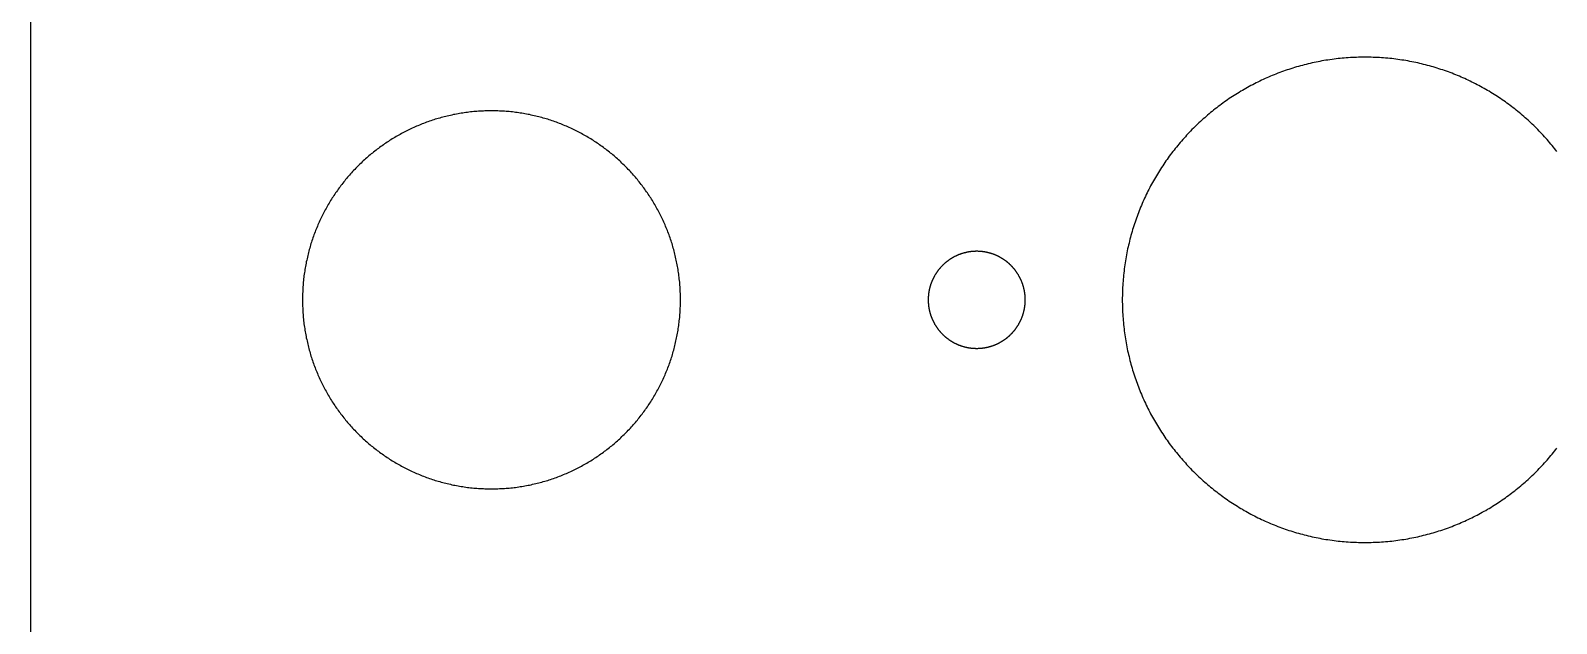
# Model space of a CAD drawing. Extents: x -13 to 43.9, y 40.3 to 95.3.
# Drawn here: x -13 to 18.45, y 61.08 to 73.3 of the extents above; entities that cross this region are included whole.
import ezdxf

# ---------------------------------------------------------------- set-up
doc = ezdxf.new("R2010")
doc.units = 0
doc.layers.get('0').update_dxf_attribs({"linetype": 'CONTINUOUS'})

msp = doc.modelspace()

# ---------------------------------------------------------------- linework, layer by layer
at = {"color": 7}
for points in [[(-13, 92.25), (-13, 47.25), (5.328, 47.25), (5.328, 46.75)], [(13.492, 72.648), (13.452, 72.64), (13.411, 72.631), (13.371, 72.622), (13.331, 72.612), (13.29, 72.603), (13.25, 72.593), (13.211, 72.582), (13.171, 72.571), (13.131, 72.56), (13.092, 72.549), (13.052, 72.537), (13.013, 72.525), (12.974, 72.513), (12.935, 72.5), (12.896, 72.487), (12.858, 72.474), (12.819, 72.46), (12.781, 72.447), (12.743, 72.432), (12.705, 72.418), (12.667, 72.403), (12.629, 72.388), (12.591, 72.373), (12.554, 72.357)], [(14.5, 72.75), (14.457, 72.75), (14.414, 72.749), (14.371, 72.748), (14.328, 72.747), (14.285, 72.745), (14.243, 72.743), (14.2, 72.741), (14.158, 72.738), (14.115, 72.735), (14.073, 72.732), (14.031, 72.728), (13.989, 72.724), (13.947, 72.72), (13.905, 72.715), (13.863, 72.71), (13.822, 72.704), (13.78, 72.699), (13.739, 72.692), (13.697, 72.686), (13.656, 72.679), (13.615, 72.672), (13.574, 72.664), (13.533, 72.657), (13.492, 72.648)], [(15.508, 72.648), (15.467, 72.657), (15.426, 72.664), (15.385, 72.672), (15.344, 72.679), (15.303, 72.686), (15.261, 72.692), (15.22, 72.699), (15.178, 72.704), (15.137, 72.71), (15.095, 72.715), (15.053, 72.72), (15.011, 72.724), (14.969, 72.728), (14.927, 72.732), (14.885, 72.735), (14.842, 72.738), (14.8, 72.741), (14.757, 72.743), (14.715, 72.745), (14.672, 72.747), (14.629, 72.748), (14.586, 72.749), (14.543, 72.75), (14.5, 72.75)], [(16.446, 72.357), (16.409, 72.373), (16.371, 72.388), (16.333, 72.403), (16.295, 72.418), (16.257, 72.432), (16.219, 72.447), (16.181, 72.46), (16.142, 72.474), (16.104, 72.487), (16.065, 72.5), (16.026, 72.513), (15.987, 72.525), (15.948, 72.537), (15.908, 72.549), (15.869, 72.56), (15.829, 72.571), (15.789, 72.582), (15.75, 72.593), (15.71, 72.603), (15.669, 72.612), (15.629, 72.622), (15.589, 72.631), (15.548, 72.64), (15.508, 72.648)], [(12.554, 72.357), (12.516, 72.341), (12.479, 72.325), (12.442, 72.308), (12.405, 72.291), (12.369, 72.274), (12.332, 72.257), (12.296, 72.239), (12.26, 72.221), (12.224, 72.203), (12.188, 72.184), (12.152, 72.166), (12.117, 72.147), (12.081, 72.127), (12.046, 72.107), (12.011, 72.088), (11.976, 72.067), (11.942, 72.047), (11.907, 72.026), (11.873, 72.005), (11.839, 71.984), (11.805, 71.962), (11.771, 71.94), (11.738, 71.918), (11.704, 71.896)], [(17.296, 71.896), (17.262, 71.918), (17.229, 71.94), (17.195, 71.962), (17.161, 71.984), (17.127, 72.005), (17.093, 72.026), (17.058, 72.047), (17.024, 72.067), (16.989, 72.088), (16.954, 72.107), (16.919, 72.127), (16.883, 72.147), (16.848, 72.166), (16.812, 72.184), (16.776, 72.203), (16.74, 72.221), (16.704, 72.239), (16.668, 72.257), (16.631, 72.274), (16.595, 72.291), (16.558, 72.308), (16.521, 72.325), (16.484, 72.341), (16.446, 72.357)], [(11.704, 71.896), (11.671, 71.873), (11.638, 71.851), (11.606, 71.828), (11.573, 71.804), (11.541, 71.781), (11.508, 71.757), (11.476, 71.733), (11.445, 71.708), (11.413, 71.684), (11.382, 71.659), (11.351, 71.634), (11.32, 71.608), (11.289, 71.583), (11.258, 71.557), (11.228, 71.531), (11.198, 71.504), (11.168, 71.478), (11.138, 71.451), (11.109, 71.424), (11.079, 71.397), (11.05, 71.369), (11.021, 71.342), (10.993, 71.314), (10.964, 71.286)], [(18.036, 71.286), (18.007, 71.314), (17.979, 71.342), (17.95, 71.369), (17.921, 71.397), (17.891, 71.424), (17.862, 71.451), (17.832, 71.478), (17.802, 71.504), (17.772, 71.531), (17.742, 71.557), (17.711, 71.583), (17.68, 71.608), (17.649, 71.634), (17.618, 71.659), (17.587, 71.684), (17.555, 71.708), (17.524, 71.733), (17.492, 71.757), (17.459, 71.781), (17.427, 71.804), (17.394, 71.828), (17.362, 71.851), (17.329, 71.873), (17.296, 71.896)], [(-4.285, 71.566), (-4.317, 71.559), (-4.348, 71.552), (-4.38, 71.545), (-4.411, 71.538), (-4.442, 71.53), (-4.473, 71.522), (-4.504, 71.514), (-4.535, 71.506), (-4.566, 71.497), (-4.597, 71.488), (-4.628, 71.479), (-4.658, 71.47), (-4.689, 71.46), (-4.719, 71.45), (-4.749, 71.44), (-4.779, 71.43), (-4.809, 71.419), (-4.839, 71.409), (-4.869, 71.398), (-4.899, 71.386), (-4.928, 71.375), (-4.958, 71.363), (-4.987, 71.351), (-5.016, 71.339)], [(-3.5, 71.645), (-3.534, 71.645), (-3.567, 71.644), (-3.601, 71.644), (-3.634, 71.643), (-3.667, 71.641), (-3.7, 71.64), (-3.734, 71.638), (-3.767, 71.636), (-3.8, 71.634), (-3.833, 71.631), (-3.865, 71.628), (-3.898, 71.625), (-3.931, 71.621), (-3.964, 71.618), (-3.996, 71.614), (-4.029, 71.609), (-4.061, 71.605), (-4.093, 71.6), (-4.125, 71.595), (-4.157, 71.59), (-4.189, 71.584), (-4.221, 71.578), (-4.253, 71.572), (-4.285, 71.566)], [(-2.715, 71.566), (-2.747, 71.572), (-2.779, 71.578), (-2.811, 71.584), (-2.843, 71.59), (-2.875, 71.595), (-2.907, 71.6), (-2.939, 71.605), (-2.971, 71.609), (-3.004, 71.614), (-3.036, 71.618), (-3.069, 71.621), (-3.102, 71.625), (-3.135, 71.628), (-3.167, 71.631), (-3.2, 71.634), (-3.233, 71.636), (-3.266, 71.638), (-3.3, 71.64), (-3.333, 71.641), (-3.366, 71.643), (-3.399, 71.644), (-3.433, 71.644), (-3.466, 71.645), (-3.5, 71.645)], [(-1.984, 71.339), (-2.013, 71.351), (-2.042, 71.363), (-2.072, 71.375), (-2.101, 71.386), (-2.131, 71.398), (-2.161, 71.409), (-2.191, 71.419), (-2.221, 71.43), (-2.251, 71.44), (-2.281, 71.45), (-2.311, 71.46), (-2.342, 71.47), (-2.372, 71.479), (-2.403, 71.488), (-2.434, 71.497), (-2.465, 71.506), (-2.496, 71.514), (-2.527, 71.522), (-2.558, 71.53), (-2.589, 71.538), (-2.62, 71.545), (-2.652, 71.552), (-2.683, 71.559), (-2.715, 71.566)], [(-5.016, 71.339), (-5.045, 71.326), (-5.074, 71.314), (-5.103, 71.301), (-5.132, 71.288), (-5.16, 71.274), (-5.189, 71.261), (-5.217, 71.247), (-5.245, 71.233), (-5.273, 71.219), (-5.301, 71.204), (-5.329, 71.19), (-5.357, 71.175), (-5.384, 71.16), (-5.412, 71.144), (-5.439, 71.129), (-5.466, 71.113), (-5.493, 71.097), (-5.52, 71.081), (-5.546, 71.065), (-5.573, 71.048), (-5.599, 71.031), (-5.626, 71.014), (-5.652, 70.997), (-5.678, 70.98)], [(-1.322, 70.98), (-1.348, 70.997), (-1.374, 71.014), (-1.401, 71.031), (-1.427, 71.048), (-1.454, 71.065), (-1.48, 71.081), (-1.507, 71.097), (-1.534, 71.113), (-1.561, 71.129), (-1.588, 71.144), (-1.616, 71.16), (-1.643, 71.175), (-1.671, 71.19), (-1.699, 71.204), (-1.727, 71.219), (-1.755, 71.233), (-1.783, 71.247), (-1.811, 71.261), (-1.84, 71.274), (-1.868, 71.288), (-1.897, 71.301), (-1.926, 71.314), (-1.955, 71.326), (-1.984, 71.339)], [(10.964, 71.286), (10.936, 71.257), (10.908, 71.229), (10.881, 71.2), (10.853, 71.171), (10.826, 71.141), (10.799, 71.112), (10.772, 71.082), (10.746, 71.052), (10.719, 71.022), (10.693, 70.992), (10.667, 70.961), (10.642, 70.93), (10.616, 70.899), (10.591, 70.868), (10.566, 70.837), (10.542, 70.805), (10.517, 70.774), (10.493, 70.742), (10.469, 70.709), (10.446, 70.677), (10.422, 70.644), (10.399, 70.612), (10.377, 70.579), (10.354, 70.546)], [(18.458, 70.805), (18.434, 70.837), (18.409, 70.868), (18.384, 70.899), (18.358, 70.93), (18.333, 70.961), (18.307, 70.992), (18.281, 71.022), (18.254, 71.052), (18.228, 71.082), (18.201, 71.112), (18.174, 71.141), (18.147, 71.171), (18.119, 71.2), (18.092, 71.229), (18.064, 71.257), (18.036, 71.286)], [(-5.678, 70.98), (-5.704, 70.962), (-5.729, 70.944), (-5.755, 70.926), (-5.78, 70.908), (-5.805, 70.89), (-5.83, 70.871), (-5.855, 70.852), (-5.88, 70.833), (-5.905, 70.814), (-5.929, 70.795), (-5.953, 70.775), (-5.978, 70.756), (-6.002, 70.736), (-6.025, 70.716), (-6.049, 70.695), (-6.072, 70.675), (-6.096, 70.654), (-6.119, 70.633), (-6.142, 70.612), (-6.165, 70.591), (-6.187, 70.569), (-6.21, 70.548), (-6.232, 70.526), (-6.254, 70.504)], [(-0.746, 70.504), (-0.768, 70.526), (-0.79, 70.548), (-0.813, 70.569), (-0.835, 70.591), (-0.858, 70.612), (-0.881, 70.633), (-0.904, 70.654), (-0.928, 70.675), (-0.951, 70.695), (-0.975, 70.716), (-0.998, 70.736), (-1.022, 70.756), (-1.047, 70.775), (-1.071, 70.795), (-1.095, 70.814), (-1.12, 70.833), (-1.145, 70.852), (-1.17, 70.871), (-1.195, 70.89), (-1.22, 70.908), (-1.245, 70.926), (-1.271, 70.944), (-1.296, 70.962), (-1.322, 70.98)], [(-6.254, 70.504), (-6.276, 70.482), (-6.298, 70.46), (-6.319, 70.437), (-6.341, 70.415), (-6.362, 70.392), (-6.383, 70.369), (-6.404, 70.346), (-6.425, 70.322), (-6.445, 70.299), (-6.466, 70.275), (-6.486, 70.252), (-6.506, 70.228), (-6.525, 70.203), (-6.545, 70.179), (-6.564, 70.155), (-6.583, 70.13), (-6.602, 70.105), (-6.621, 70.08), (-6.64, 70.055), (-6.658, 70.03), (-6.676, 70.005), (-6.694, 69.979), (-6.712, 69.954), (-6.73, 69.928)], [(-0.27, 69.928), (-0.288, 69.954), (-0.306, 69.979), (-0.324, 70.005), (-0.342, 70.03), (-0.36, 70.055), (-0.379, 70.08), (-0.398, 70.105), (-0.417, 70.13), (-0.436, 70.155), (-0.455, 70.179), (-0.475, 70.203), (-0.494, 70.228), (-0.514, 70.252), (-0.534, 70.275), (-0.555, 70.299), (-0.575, 70.322), (-0.596, 70.346), (-0.617, 70.369), (-0.638, 70.392), (-0.659, 70.415), (-0.681, 70.437), (-0.702, 70.46), (-0.724, 70.482), (-0.746, 70.504)], [(10.354, 70.546), (10.332, 70.512), (10.31, 70.479), (10.288, 70.445), (10.266, 70.411), (10.245, 70.377), (10.224, 70.343), (10.203, 70.308), (10.183, 70.274), (10.162, 70.239), (10.143, 70.204), (10.123, 70.169), (10.103, 70.133), (10.084, 70.098), (10.066, 70.062), (10.047, 70.026), (10.029, 69.99), (10.011, 69.954), (9.993, 69.918), (9.976, 69.881), (9.959, 69.845), (9.942, 69.808), (9.925, 69.771), (9.909, 69.734), (9.893, 69.696)], [(-6.73, 69.928), (-6.747, 69.902), (-6.764, 69.876), (-6.781, 69.849), (-6.798, 69.823), (-6.815, 69.796), (-6.831, 69.77), (-6.847, 69.743), (-6.863, 69.716), (-6.879, 69.689), (-6.894, 69.662), (-6.91, 69.634), (-6.925, 69.607), (-6.94, 69.579), (-6.954, 69.551), (-6.969, 69.523), (-6.983, 69.495), (-6.997, 69.467), (-7.011, 69.439), (-7.024, 69.41), (-7.038, 69.382), (-7.051, 69.353), (-7.064, 69.324), (-7.076, 69.295), (-7.089, 69.266)], [(0.089, 69.266), (0.076, 69.295), (0.064, 69.324), (0.051, 69.353), (0.038, 69.382), (0.024, 69.41), (0.011, 69.439), (-0.003, 69.467), (-0.017, 69.495), (-0.031, 69.523), (-0.046, 69.551), (-0.06, 69.579), (-0.075, 69.607), (-0.09, 69.634), (-0.106, 69.662), (-0.121, 69.689), (-0.137, 69.716), (-0.153, 69.743), (-0.169, 69.77), (-0.185, 69.796), (-0.202, 69.823), (-0.219, 69.849), (-0.236, 69.876), (-0.253, 69.902), (-0.27, 69.928)], [(9.893, 69.696), (9.877, 69.659), (9.862, 69.621), (9.847, 69.583), (9.832, 69.545), (9.818, 69.507), (9.803, 69.469), (9.79, 69.431), (9.776, 69.392), (9.763, 69.354), (9.75, 69.315), (9.737, 69.276), (9.725, 69.237), (9.713, 69.198), (9.701, 69.158), (9.69, 69.119), (9.679, 69.079), (9.668, 69.039), (9.657, 69), (9.647, 68.96), (9.638, 68.919), (9.628, 68.879), (9.619, 68.839), (9.61, 68.798), (9.602, 68.758)], [(-7.089, 69.266), (-7.101, 69.237), (-7.113, 69.208), (-7.125, 69.178), (-7.136, 69.149), (-7.148, 69.119), (-7.159, 69.089), (-7.169, 69.059), (-7.18, 69.029), (-7.19, 68.999), (-7.2, 68.969), (-7.21, 68.939), (-7.22, 68.908), (-7.229, 68.878), (-7.238, 68.847), (-7.247, 68.816), (-7.256, 68.785), (-7.264, 68.754), (-7.272, 68.723), (-7.28, 68.692), (-7.288, 68.661), (-7.295, 68.63), (-7.302, 68.598), (-7.309, 68.567), (-7.316, 68.535)], [(0.316, 68.535), (0.309, 68.567), (0.302, 68.598), (0.295, 68.63), (0.288, 68.661), (0.28, 68.692), (0.272, 68.723), (0.264, 68.754), (0.256, 68.785), (0.247, 68.816), (0.238, 68.847), (0.229, 68.878), (0.22, 68.908), (0.21, 68.939), (0.2, 68.969), (0.19, 68.999), (0.18, 69.029), (0.169, 69.059), (0.159, 69.089), (0.148, 69.119), (0.136, 69.149), (0.125, 69.178), (0.113, 69.208), (0.101, 69.237), (0.089, 69.266)], [(5.941, 68.579), (5.934, 68.575), (5.928, 68.57), (5.921, 68.565), (5.915, 68.561), (5.908, 68.556), (5.902, 68.551), (5.895, 68.547), (5.889, 68.542), (5.883, 68.537), (5.876, 68.532), (5.87, 68.527), (5.864, 68.522), (5.858, 68.517), (5.852, 68.511), (5.846, 68.506), (5.84, 68.501), (5.834, 68.496), (5.828, 68.49), (5.822, 68.485), (5.816, 68.479), (5.81, 68.474), (5.804, 68.468), (5.799, 68.463), (5.793, 68.457)], [(6.111, 68.671), (6.103, 68.668), (6.096, 68.665), (6.088, 68.662), (6.081, 68.658), (6.074, 68.655), (6.066, 68.651), (6.059, 68.648), (6.052, 68.644), (6.045, 68.641), (6.038, 68.637), (6.03, 68.633), (6.023, 68.629), (6.016, 68.625), (6.009, 68.621), (6.002, 68.618), (5.995, 68.613), (5.988, 68.609), (5.981, 68.605), (5.975, 68.601), (5.968, 68.597), (5.961, 68.592), (5.954, 68.588), (5.948, 68.584), (5.941, 68.579)], [(6.298, 68.73), (6.29, 68.728), (6.282, 68.726), (6.274, 68.724), (6.266, 68.722), (6.258, 68.721), (6.25, 68.719), (6.242, 68.716), (6.234, 68.714), (6.226, 68.712), (6.218, 68.71), (6.21, 68.707), (6.203, 68.705), (6.195, 68.703), (6.187, 68.7), (6.179, 68.697), (6.172, 68.695), (6.164, 68.692), (6.156, 68.689), (6.149, 68.686), (6.141, 68.684), (6.133, 68.681), (6.126, 68.678), (6.118, 68.675), (6.111, 68.671)], [(6.5, 68.75), (6.491, 68.75), (6.483, 68.75), (6.474, 68.75), (6.466, 68.749), (6.457, 68.749), (6.449, 68.749), (6.44, 68.748), (6.432, 68.748), (6.423, 68.747), (6.415, 68.746), (6.406, 68.746), (6.398, 68.745), (6.389, 68.744), (6.381, 68.743), (6.373, 68.742), (6.364, 68.741), (6.356, 68.74), (6.348, 68.738), (6.339, 68.737), (6.331, 68.736), (6.323, 68.734), (6.315, 68.733), (6.307, 68.731), (6.298, 68.73)], [(6.702, 68.73), (6.693, 68.731), (6.685, 68.733), (6.677, 68.734), (6.669, 68.736), (6.661, 68.737), (6.652, 68.738), (6.644, 68.74), (6.636, 68.741), (6.627, 68.742), (6.619, 68.743), (6.611, 68.744), (6.602, 68.745), (6.594, 68.746), (6.585, 68.746), (6.577, 68.747), (6.568, 68.748), (6.56, 68.748), (6.551, 68.749), (6.543, 68.749), (6.534, 68.749), (6.526, 68.75), (6.517, 68.75), (6.509, 68.75), (6.5, 68.75)], [(6.889, 68.671), (6.882, 68.675), (6.874, 68.678), (6.867, 68.681), (6.859, 68.684), (6.851, 68.686), (6.844, 68.689), (6.836, 68.692), (6.828, 68.695), (6.821, 68.697), (6.813, 68.7), (6.805, 68.703), (6.797, 68.705), (6.79, 68.707), (6.782, 68.71), (6.774, 68.712), (6.766, 68.714), (6.758, 68.716), (6.75, 68.719), (6.742, 68.721), (6.734, 68.722), (6.726, 68.724), (6.718, 68.726), (6.71, 68.728), (6.702, 68.73)], [(7.059, 68.579), (7.052, 68.584), (7.046, 68.588), (7.039, 68.592), (7.032, 68.597), (7.025, 68.601), (7.019, 68.605), (7.012, 68.609), (7.005, 68.613), (6.998, 68.618), (6.991, 68.621), (6.984, 68.625), (6.977, 68.629), (6.97, 68.633), (6.962, 68.637), (6.955, 68.641), (6.948, 68.644), (6.941, 68.648), (6.934, 68.651), (6.926, 68.655), (6.919, 68.658), (6.912, 68.662), (6.904, 68.665), (6.897, 68.668), (6.889, 68.671)], [(7.207, 68.457), (7.201, 68.463), (7.196, 68.468), (7.19, 68.474), (7.184, 68.479), (7.178, 68.485), (7.172, 68.49), (7.166, 68.496), (7.16, 68.501), (7.154, 68.506), (7.148, 68.511), (7.142, 68.517), (7.136, 68.522), (7.13, 68.527), (7.124, 68.532), (7.117, 68.537), (7.111, 68.542), (7.105, 68.547), (7.098, 68.551), (7.092, 68.556), (7.085, 68.561), (7.079, 68.565), (7.072, 68.57), (7.066, 68.575), (7.059, 68.579)], [(9.602, 68.758), (9.593, 68.717), (9.586, 68.676), (9.578, 68.635), (9.571, 68.594), (9.564, 68.553), (9.558, 68.511), (9.551, 68.47), (9.546, 68.428), (9.54, 68.387), (9.535, 68.345), (9.53, 68.303), (9.526, 68.261), (9.522, 68.219), (9.518, 68.177), (9.515, 68.135), (9.512, 68.092), (9.509, 68.05), (9.507, 68.007), (9.505, 67.965), (9.503, 67.922), (9.502, 67.879), (9.501, 67.836), (9.5, 67.793), (9.5, 67.75)], [(-7.316, 68.535), (-7.322, 68.503), (-7.328, 68.471), (-7.334, 68.439), (-7.34, 68.407), (-7.345, 68.375), (-7.35, 68.343), (-7.355, 68.311), (-7.359, 68.279), (-7.364, 68.246), (-7.368, 68.214), (-7.371, 68.181), (-7.375, 68.148), (-7.378, 68.115), (-7.381, 68.083), (-7.384, 68.05), (-7.386, 68.017), (-7.388, 67.984), (-7.39, 67.95), (-7.391, 67.917), (-7.393, 67.884), (-7.394, 67.851), (-7.394, 67.817), (-7.395, 67.784), (-7.395, 67.75)], [(0.395, 67.75), (0.395, 67.784), (0.394, 67.817), (0.394, 67.851), (0.393, 67.884), (0.391, 67.917), (0.39, 67.95), (0.388, 67.984), (0.386, 68.017), (0.384, 68.05), (0.381, 68.083), (0.378, 68.115), (0.375, 68.148), (0.371, 68.181), (0.368, 68.214), (0.364, 68.246), (0.359, 68.279), (0.355, 68.311), (0.35, 68.343), (0.345, 68.375), (0.34, 68.407), (0.334, 68.439), (0.328, 68.471), (0.322, 68.503), (0.316, 68.535)], [(5.671, 68.309), (5.666, 68.302), (5.662, 68.296), (5.658, 68.289), (5.653, 68.282), (5.649, 68.275), (5.645, 68.269), (5.641, 68.262), (5.637, 68.255), (5.632, 68.248), (5.629, 68.241), (5.625, 68.234), (5.621, 68.227), (5.617, 68.22), (5.613, 68.212), (5.609, 68.205), (5.606, 68.198), (5.602, 68.191), (5.599, 68.184), (5.595, 68.176), (5.592, 68.169), (5.588, 68.162), (5.585, 68.154), (5.582, 68.147), (5.579, 68.139)], [(5.793, 68.457), (5.787, 68.451), (5.782, 68.446), (5.776, 68.44), (5.771, 68.434), (5.765, 68.428), (5.76, 68.422), (5.754, 68.416), (5.749, 68.41), (5.744, 68.404), (5.739, 68.398), (5.733, 68.392), (5.728, 68.386), (5.723, 68.38), (5.718, 68.374), (5.713, 68.367), (5.708, 68.361), (5.703, 68.355), (5.699, 68.348), (5.694, 68.342), (5.689, 68.335), (5.684, 68.329), (5.68, 68.322), (5.675, 68.316), (5.671, 68.309)], [(7.329, 68.309), (7.325, 68.316), (7.32, 68.322), (7.316, 68.329), (7.311, 68.335), (7.306, 68.342), (7.301, 68.348), (7.297, 68.355), (7.292, 68.361), (7.287, 68.367), (7.282, 68.374), (7.277, 68.38), (7.272, 68.386), (7.267, 68.392), (7.261, 68.398), (7.256, 68.404), (7.251, 68.41), (7.246, 68.416), (7.24, 68.422), (7.235, 68.428), (7.229, 68.434), (7.224, 68.44), (7.218, 68.446), (7.213, 68.451), (7.207, 68.457)], [(7.421, 68.139), (7.418, 68.147), (7.415, 68.154), (7.412, 68.162), (7.408, 68.169), (7.405, 68.176), (7.401, 68.184), (7.398, 68.191), (7.394, 68.198), (7.391, 68.205), (7.387, 68.212), (7.383, 68.22), (7.379, 68.227), (7.375, 68.234), (7.371, 68.241), (7.368, 68.248), (7.363, 68.255), (7.359, 68.262), (7.355, 68.269), (7.351, 68.275), (7.347, 68.282), (7.342, 68.289), (7.338, 68.296), (7.334, 68.302), (7.329, 68.309)], [(5.52, 67.952), (5.519, 67.943), (5.517, 67.935), (5.516, 67.927), (5.514, 67.919), (5.513, 67.911), (5.512, 67.902), (5.51, 67.894), (5.509, 67.886), (5.508, 67.877), (5.507, 67.869), (5.506, 67.861), (5.505, 67.852), (5.504, 67.844), (5.504, 67.835), (5.503, 67.827), (5.502, 67.818), (5.502, 67.81), (5.501, 67.801), (5.501, 67.793), (5.501, 67.784), (5.5, 67.776), (5.5, 67.767), (5.5, 67.759), (5.5, 67.75)], [(5.579, 68.139), (5.575, 68.132), (5.572, 68.124), (5.569, 68.117), (5.566, 68.109), (5.564, 68.101), (5.561, 68.094), (5.558, 68.086), (5.555, 68.078), (5.553, 68.071), (5.55, 68.063), (5.547, 68.055), (5.545, 68.047), (5.543, 68.04), (5.54, 68.032), (5.538, 68.024), (5.536, 68.016), (5.534, 68.008), (5.531, 68), (5.529, 67.992), (5.528, 67.984), (5.526, 67.976), (5.524, 67.968), (5.522, 67.96), (5.52, 67.952)], [(7.48, 67.952), (7.478, 67.96), (7.476, 67.968), (7.474, 67.976), (7.472, 67.984), (7.471, 67.992), (7.469, 68), (7.466, 68.008), (7.464, 68.016), (7.462, 68.024), (7.46, 68.032), (7.457, 68.04), (7.455, 68.047), (7.453, 68.055), (7.45, 68.063), (7.447, 68.071), (7.445, 68.078), (7.442, 68.086), (7.439, 68.094), (7.436, 68.101), (7.434, 68.109), (7.431, 68.117), (7.428, 68.124), (7.425, 68.132), (7.421, 68.139)], [(7.5, 67.75), (7.5, 67.759), (7.5, 67.767), (7.5, 67.776), (7.499, 67.784), (7.499, 67.793), (7.499, 67.801), (7.498, 67.81), (7.498, 67.818), (7.497, 67.827), (7.496, 67.835), (7.496, 67.844), (7.495, 67.852), (7.494, 67.861), (7.493, 67.869), (7.492, 67.877), (7.491, 67.886), (7.49, 67.894), (7.488, 67.902), (7.487, 67.911), (7.486, 67.919), (7.484, 67.927), (7.483, 67.935), (7.481, 67.943), (7.48, 67.952)], [(-7.395, 67.75), (-7.395, 67.716), (-7.394, 67.683), (-7.394, 67.649), (-7.393, 67.616), (-7.391, 67.583), (-7.39, 67.55), (-7.388, 67.516), (-7.386, 67.483), (-7.384, 67.45), (-7.381, 67.417), (-7.378, 67.385), (-7.375, 67.352), (-7.371, 67.319), (-7.368, 67.286), (-7.364, 67.254), (-7.359, 67.221), (-7.355, 67.189), (-7.35, 67.157), (-7.345, 67.125), (-7.34, 67.093), (-7.334, 67.061), (-7.328, 67.029), (-7.322, 66.997), (-7.316, 66.965)], [(0.316, 66.965), (0.322, 66.997), (0.328, 67.029), (0.334, 67.061), (0.34, 67.093), (0.345, 67.125), (0.35, 67.157), (0.355, 67.189), (0.359, 67.221), (0.364, 67.254), (0.368, 67.286), (0.371, 67.319), (0.375, 67.352), (0.378, 67.385), (0.381, 67.417), (0.384, 67.45), (0.386, 67.483), (0.388, 67.516), (0.39, 67.55), (0.391, 67.583), (0.393, 67.616), (0.394, 67.649), (0.394, 67.683), (0.395, 67.716), (0.395, 67.75)], [(5.5, 67.75), (5.5, 67.741), (5.5, 67.733), (5.5, 67.724), (5.501, 67.716), (5.501, 67.707), (5.501, 67.699), (5.502, 67.69), (5.502, 67.682), (5.503, 67.673), (5.504, 67.665), (5.504, 67.656), (5.505, 67.648), (5.506, 67.639), (5.507, 67.631), (5.508, 67.623), (5.509, 67.614), (5.51, 67.606), (5.512, 67.598), (5.513, 67.589), (5.514, 67.581), (5.516, 67.573), (5.517, 67.565), (5.519, 67.557), (5.52, 67.548)], [(7.48, 67.548), (7.481, 67.557), (7.483, 67.565), (7.484, 67.573), (7.486, 67.581), (7.487, 67.589), (7.488, 67.598), (7.49, 67.606), (7.491, 67.614), (7.492, 67.623), (7.493, 67.631), (7.494, 67.639), (7.495, 67.648), (7.496, 67.656), (7.496, 67.665), (7.497, 67.673), (7.498, 67.682), (7.498, 67.69), (7.499, 67.699), (7.499, 67.707), (7.499, 67.716), (7.5, 67.724), (7.5, 67.733), (7.5, 67.741), (7.5, 67.75)], [(9.5, 67.75), (9.5, 67.707), (9.501, 67.664), (9.502, 67.621), (9.503, 67.578), (9.505, 67.535), (9.507, 67.493), (9.509, 67.45), (9.512, 67.408), (9.515, 67.365), (9.518, 67.323), (9.522, 67.281), (9.526, 67.239), (9.53, 67.197), (9.535, 67.155), (9.54, 67.113), (9.546, 67.072), (9.551, 67.03), (9.558, 66.989), (9.564, 66.947), (9.571, 66.906), (9.578, 66.865), (9.586, 66.824), (9.593, 66.783), (9.602, 66.742)], [(5.52, 67.548), (5.522, 67.54), (5.524, 67.532), (5.526, 67.524), (5.528, 67.516), (5.529, 67.508), (5.531, 67.5), (5.534, 67.492), (5.536, 67.484), (5.538, 67.476), (5.54, 67.468), (5.543, 67.46), (5.545, 67.453), (5.547, 67.445), (5.55, 67.437), (5.553, 67.429), (5.555, 67.422), (5.558, 67.414), (5.561, 67.406), (5.564, 67.399), (5.566, 67.391), (5.569, 67.383), (5.572, 67.376), (5.575, 67.368), (5.579, 67.361)], [(5.579, 67.361), (5.582, 67.353), (5.585, 67.346), (5.588, 67.338), (5.592, 67.331), (5.595, 67.324), (5.599, 67.316), (5.602, 67.309), (5.606, 67.302), (5.609, 67.295), (5.613, 67.288), (5.617, 67.28), (5.621, 67.273), (5.625, 67.266), (5.629, 67.259), (5.632, 67.252), (5.637, 67.245), (5.641, 67.238), (5.645, 67.231), (5.649, 67.225), (5.653, 67.218), (5.658, 67.211), (5.662, 67.204), (5.666, 67.198), (5.671, 67.191)], [(7.329, 67.191), (7.334, 67.198), (7.338, 67.204), (7.342, 67.211), (7.347, 67.218), (7.351, 67.225), (7.355, 67.231), (7.359, 67.238), (7.363, 67.245), (7.368, 67.252), (7.371, 67.259), (7.375, 67.266), (7.379, 67.273), (7.383, 67.28), (7.387, 67.288), (7.391, 67.295), (7.394, 67.302), (7.398, 67.309), (7.401, 67.316), (7.405, 67.324), (7.408, 67.331), (7.412, 67.338), (7.415, 67.346), (7.418, 67.353), (7.421, 67.361)], [(7.421, 67.361), (7.425, 67.368), (7.428, 67.376), (7.431, 67.383), (7.434, 67.391), (7.436, 67.399), (7.439, 67.406), (7.442, 67.414), (7.445, 67.422), (7.447, 67.429), (7.45, 67.437), (7.453, 67.445), (7.455, 67.453), (7.457, 67.46), (7.46, 67.468), (7.462, 67.476), (7.464, 67.484), (7.466, 67.492), (7.469, 67.5), (7.471, 67.508), (7.472, 67.516), (7.474, 67.524), (7.476, 67.532), (7.478, 67.54), (7.48, 67.548)], [(5.671, 67.191), (5.675, 67.184), (5.68, 67.178), (5.684, 67.171), (5.689, 67.165), (5.694, 67.158), (5.699, 67.152), (5.703, 67.145), (5.708, 67.139), (5.713, 67.133), (5.718, 67.126), (5.723, 67.12), (5.728, 67.114), (5.733, 67.108), (5.739, 67.102), (5.744, 67.096), (5.749, 67.09), (5.754, 67.084), (5.76, 67.078), (5.765, 67.072), (5.771, 67.066), (5.776, 67.06), (5.782, 67.054), (5.787, 67.049), (5.793, 67.043)], [(5.793, 67.043), (5.799, 67.037), (5.804, 67.032), (5.81, 67.026), (5.816, 67.021), (5.822, 67.015), (5.828, 67.01), (5.834, 67.004), (5.84, 66.999), (5.846, 66.994), (5.852, 66.989), (5.858, 66.983), (5.864, 66.978), (5.87, 66.973), (5.876, 66.968), (5.883, 66.963), (5.889, 66.958), (5.895, 66.953), (5.902, 66.949), (5.908, 66.944), (5.915, 66.939), (5.921, 66.934), (5.928, 66.93), (5.934, 66.925), (5.941, 66.921)], [(7.059, 66.921), (7.066, 66.925), (7.072, 66.93), (7.079, 66.934), (7.085, 66.939), (7.092, 66.944), (7.098, 66.949), (7.105, 66.953), (7.111, 66.958), (7.117, 66.963), (7.124, 66.968), (7.13, 66.973), (7.136, 66.978), (7.142, 66.983), (7.148, 66.989), (7.154, 66.994), (7.16, 66.999), (7.166, 67.004), (7.172, 67.01), (7.178, 67.015), (7.184, 67.021), (7.19, 67.026), (7.196, 67.032), (7.201, 67.037), (7.207, 67.043)], [(7.207, 67.043), (7.213, 67.049), (7.218, 67.054), (7.224, 67.06), (7.229, 67.066), (7.235, 67.072), (7.24, 67.078), (7.246, 67.084), (7.251, 67.09), (7.256, 67.096), (7.261, 67.102), (7.267, 67.108), (7.272, 67.114), (7.277, 67.12), (7.282, 67.126), (7.287, 67.133), (7.292, 67.139), (7.297, 67.145), (7.301, 67.152), (7.306, 67.158), (7.311, 67.165), (7.316, 67.171), (7.32, 67.178), (7.325, 67.184), (7.329, 67.191)], [(-7.316, 66.965), (-7.309, 66.933), (-7.302, 66.902), (-7.295, 66.87), (-7.288, 66.839), (-7.28, 66.808), (-7.272, 66.777), (-7.264, 66.746), (-7.256, 66.715), (-7.247, 66.684), (-7.238, 66.653), (-7.229, 66.622), (-7.22, 66.592), (-7.21, 66.561), (-7.2, 66.531), (-7.19, 66.501), (-7.18, 66.471), (-7.169, 66.441), (-7.159, 66.411), (-7.148, 66.381), (-7.136, 66.351), (-7.125, 66.322), (-7.113, 66.292), (-7.101, 66.263), (-7.089, 66.234)], [(0.089, 66.234), (0.101, 66.263), (0.113, 66.292), (0.125, 66.322), (0.136, 66.351), (0.148, 66.381), (0.159, 66.411), (0.169, 66.441), (0.18, 66.471), (0.19, 66.501), (0.2, 66.531), (0.21, 66.561), (0.22, 66.592), (0.229, 66.622), (0.238, 66.653), (0.247, 66.684), (0.256, 66.715), (0.264, 66.746), (0.272, 66.777), (0.28, 66.808), (0.288, 66.839), (0.295, 66.87), (0.302, 66.902), (0.309, 66.933), (0.316, 66.965)], [(5.941, 66.921), (5.948, 66.916), (5.954, 66.912), (5.961, 66.908), (5.968, 66.903), (5.975, 66.899), (5.981, 66.895), (5.988, 66.891), (5.995, 66.887), (6.002, 66.882), (6.009, 66.879), (6.016, 66.875), (6.023, 66.871), (6.03, 66.867), (6.038, 66.863), (6.045, 66.859), (6.052, 66.856), (6.059, 66.852), (6.066, 66.849), (6.074, 66.845), (6.081, 66.842), (6.088, 66.838), (6.096, 66.835), (6.103, 66.832), (6.111, 66.829)], [(6.111, 66.829), (6.118, 66.825), (6.126, 66.822), (6.133, 66.819), (6.141, 66.816), (6.149, 66.814), (6.156, 66.811), (6.164, 66.808), (6.172, 66.805), (6.179, 66.803), (6.187, 66.8), (6.195, 66.797), (6.203, 66.795), (6.21, 66.793), (6.218, 66.79), (6.226, 66.788), (6.234, 66.786), (6.242, 66.784), (6.25, 66.781), (6.258, 66.779), (6.266, 66.777), (6.274, 66.776), (6.282, 66.774), (6.29, 66.772), (6.298, 66.77)], [(6.298, 66.77), (6.307, 66.769), (6.315, 66.767), (6.323, 66.766), (6.331, 66.764), (6.339, 66.763), (6.348, 66.762), (6.356, 66.76), (6.364, 66.759), (6.373, 66.758), (6.381, 66.757), (6.389, 66.756), (6.398, 66.755), (6.406, 66.754), (6.415, 66.754), (6.423, 66.753), (6.432, 66.752), (6.44, 66.752), (6.449, 66.751), (6.457, 66.751), (6.466, 66.751), (6.474, 66.75), (6.483, 66.75), (6.491, 66.75), (6.5, 66.75)], [(6.5, 66.75), (6.509, 66.75), (6.517, 66.75), (6.526, 66.75), (6.534, 66.751), (6.543, 66.751), (6.551, 66.751), (6.56, 66.752), (6.568, 66.752), (6.577, 66.753), (6.585, 66.754), (6.594, 66.754), (6.602, 66.755), (6.611, 66.756), (6.619, 66.757), (6.627, 66.758), (6.636, 66.759), (6.644, 66.76), (6.652, 66.762), (6.661, 66.763), (6.669, 66.764), (6.677, 66.766), (6.685, 66.767), (6.693, 66.769), (6.702, 66.77)], [(6.702, 66.77), (6.71, 66.772), (6.718, 66.774), (6.726, 66.776), (6.734, 66.777), (6.742, 66.779), (6.75, 66.781), (6.758, 66.784), (6.766, 66.786), (6.774, 66.788), (6.782, 66.79), (6.79, 66.793), (6.797, 66.795), (6.805, 66.797), (6.813, 66.8), (6.821, 66.803), (6.828, 66.805), (6.836, 66.808), (6.844, 66.811), (6.851, 66.814), (6.859, 66.816), (6.867, 66.819), (6.874, 66.822), (6.882, 66.825), (6.889, 66.829)], [(6.889, 66.829), (6.897, 66.832), (6.904, 66.835), (6.912, 66.838), (6.919, 66.842), (6.926, 66.845), (6.934, 66.849), (6.941, 66.852), (6.948, 66.856), (6.955, 66.859), (6.962, 66.863), (6.97, 66.867), (6.977, 66.871), (6.984, 66.875), (6.991, 66.879), (6.998, 66.882), (7.005, 66.887), (7.012, 66.891), (7.019, 66.895), (7.025, 66.899), (7.032, 66.903), (7.039, 66.908), (7.046, 66.912), (7.052, 66.916), (7.059, 66.921)], [(9.602, 66.742), (9.61, 66.702), (9.619, 66.661), (9.628, 66.621), (9.638, 66.581), (9.647, 66.54), (9.657, 66.5), (9.668, 66.461), (9.679, 66.421), (9.69, 66.381), (9.701, 66.342), (9.713, 66.302), (9.725, 66.263), (9.737, 66.224), (9.75, 66.185), (9.763, 66.146), (9.776, 66.108), (9.79, 66.069), (9.803, 66.031), (9.818, 65.993), (9.832, 65.955), (9.847, 65.917), (9.862, 65.879), (9.877, 65.841), (9.893, 65.804)], [(-7.089, 66.234), (-7.076, 66.205), (-7.064, 66.176), (-7.051, 66.147), (-7.038, 66.118), (-7.024, 66.09), (-7.011, 66.061), (-6.997, 66.033), (-6.983, 66.005), (-6.969, 65.977), (-6.954, 65.949), (-6.94, 65.921), (-6.925, 65.893), (-6.91, 65.866), (-6.894, 65.838), (-6.879, 65.811), (-6.863, 65.784), (-6.847, 65.757), (-6.831, 65.73), (-6.815, 65.704), (-6.798, 65.677), (-6.781, 65.651), (-6.764, 65.624), (-6.747, 65.598), (-6.73, 65.572)], [(-0.27, 65.572), (-0.253, 65.598), (-0.236, 65.624), (-0.219, 65.651), (-0.202, 65.677), (-0.185, 65.704), (-0.169, 65.73), (-0.153, 65.757), (-0.137, 65.784), (-0.121, 65.811), (-0.106, 65.838), (-0.09, 65.866), (-0.075, 65.893), (-0.06, 65.921), (-0.046, 65.949), (-0.031, 65.977), (-0.017, 66.005), (-0.003, 66.033), (0.011, 66.061), (0.024, 66.09), (0.038, 66.118), (0.051, 66.147), (0.064, 66.176), (0.076, 66.205), (0.089, 66.234)], [(9.893, 65.804), (9.909, 65.766), (9.925, 65.729), (9.942, 65.692), (9.959, 65.655), (9.976, 65.619), (9.993, 65.582), (10.011, 65.546), (10.029, 65.51), (10.047, 65.474), (10.066, 65.438), (10.084, 65.402), (10.103, 65.367), (10.123, 65.331), (10.143, 65.296), (10.162, 65.261), (10.183, 65.226), (10.203, 65.192), (10.224, 65.157), (10.245, 65.123), (10.266, 65.089), (10.288, 65.055), (10.31, 65.021), (10.332, 64.988), (10.354, 64.954)], [(-6.73, 65.572), (-6.712, 65.546), (-6.694, 65.521), (-6.676, 65.495), (-6.658, 65.47), (-6.64, 65.445), (-6.621, 65.42), (-6.602, 65.395), (-6.583, 65.37), (-6.564, 65.345), (-6.545, 65.321), (-6.525, 65.297), (-6.506, 65.272), (-6.486, 65.248), (-6.466, 65.225), (-6.445, 65.201), (-6.425, 65.178), (-6.404, 65.154), (-6.383, 65.131), (-6.362, 65.108), (-6.341, 65.085), (-6.319, 65.063), (-6.298, 65.04), (-6.276, 65.018), (-6.254, 64.996)], [(-0.746, 64.996), (-0.724, 65.018), (-0.702, 65.04), (-0.681, 65.063), (-0.659, 65.085), (-0.638, 65.108), (-0.617, 65.131), (-0.596, 65.154), (-0.575, 65.178), (-0.555, 65.201), (-0.534, 65.225), (-0.514, 65.248), (-0.494, 65.272), (-0.475, 65.297), (-0.455, 65.321), (-0.436, 65.345), (-0.417, 65.37), (-0.398, 65.395), (-0.379, 65.42), (-0.36, 65.445), (-0.342, 65.47), (-0.324, 65.495), (-0.306, 65.521), (-0.288, 65.546), (-0.27, 65.572)], [(-6.254, 64.996), (-6.232, 64.974), (-6.21, 64.952), (-6.187, 64.931), (-6.165, 64.909), (-6.142, 64.888), (-6.119, 64.867), (-6.096, 64.846), (-6.072, 64.825), (-6.049, 64.805), (-6.025, 64.784), (-6.002, 64.764), (-5.978, 64.744), (-5.953, 64.725), (-5.929, 64.705), (-5.905, 64.686), (-5.88, 64.667), (-5.855, 64.648), (-5.83, 64.629), (-5.805, 64.61), (-5.78, 64.592), (-5.755, 64.574), (-5.729, 64.556), (-5.704, 64.538), (-5.678, 64.52)], [(-1.322, 64.52), (-1.296, 64.538), (-1.271, 64.556), (-1.245, 64.574), (-1.22, 64.592), (-1.195, 64.61), (-1.17, 64.629), (-1.145, 64.648), (-1.12, 64.667), (-1.095, 64.686), (-1.071, 64.705), (-1.047, 64.725), (-1.022, 64.744), (-0.998, 64.764), (-0.975, 64.784), (-0.951, 64.805), (-0.928, 64.825), (-0.904, 64.846), (-0.881, 64.867), (-0.858, 64.888), (-0.835, 64.909), (-0.813, 64.931), (-0.79, 64.952), (-0.768, 64.974), (-0.746, 64.996)], [(10.354, 64.954), (10.377, 64.921), (10.399, 64.888), (10.422, 64.856), (10.446, 64.823), (10.469, 64.791), (10.493, 64.758), (10.517, 64.726), (10.542, 64.695), (10.566, 64.663), (10.591, 64.632), (10.616, 64.601), (10.642, 64.57), (10.667, 64.539), (10.693, 64.508), (10.719, 64.478), (10.746, 64.448), (10.772, 64.418), (10.799, 64.388), (10.826, 64.359), (10.853, 64.329), (10.881, 64.3), (10.908, 64.271), (10.936, 64.243), (10.964, 64.214)], [(-5.678, 64.52), (-5.652, 64.503), (-5.626, 64.486), (-5.599, 64.469), (-5.573, 64.452), (-5.546, 64.435), (-5.52, 64.419), (-5.493, 64.403), (-5.466, 64.387), (-5.439, 64.371), (-5.412, 64.356), (-5.384, 64.34), (-5.357, 64.325), (-5.329, 64.31), (-5.301, 64.296), (-5.273, 64.281), (-5.245, 64.267), (-5.217, 64.253), (-5.189, 64.239), (-5.16, 64.226), (-5.132, 64.212), (-5.103, 64.199), (-5.074, 64.186), (-5.045, 64.174), (-5.016, 64.161)], [(-1.984, 64.161), (-1.955, 64.174), (-1.926, 64.186), (-1.897, 64.199), (-1.868, 64.212), (-1.84, 64.226), (-1.811, 64.239), (-1.783, 64.253), (-1.755, 64.267), (-1.727, 64.281), (-1.699, 64.296), (-1.671, 64.31), (-1.643, 64.325), (-1.616, 64.34), (-1.588, 64.356), (-1.561, 64.371), (-1.534, 64.387), (-1.507, 64.403), (-1.48, 64.419), (-1.454, 64.435), (-1.427, 64.452), (-1.401, 64.469), (-1.374, 64.486), (-1.348, 64.503), (-1.322, 64.52)], [(18.036, 64.214), (18.064, 64.243), (18.092, 64.271), (18.119, 64.3), (18.147, 64.329), (18.174, 64.359), (18.201, 64.388), (18.228, 64.418), (18.254, 64.448), (18.281, 64.478), (18.307, 64.508), (18.333, 64.539), (18.358, 64.57), (18.384, 64.601), (18.409, 64.632), (18.434, 64.663), (18.458, 64.695)], [(-5.016, 64.161), (-4.987, 64.149), (-4.958, 64.137), (-4.928, 64.125), (-4.899, 64.114), (-4.869, 64.102), (-4.839, 64.091), (-4.809, 64.081), (-4.779, 64.07), (-4.749, 64.06), (-4.719, 64.05), (-4.689, 64.04), (-4.658, 64.03), (-4.628, 64.021), (-4.597, 64.012), (-4.566, 64.003), (-4.535, 63.994), (-4.504, 63.986), (-4.473, 63.978), (-4.442, 63.97), (-4.411, 63.962), (-4.38, 63.955), (-4.348, 63.948), (-4.317, 63.941), (-4.285, 63.934)], [(-2.715, 63.934), (-2.683, 63.941), (-2.652, 63.948), (-2.62, 63.955), (-2.589, 63.962), (-2.558, 63.97), (-2.527, 63.978), (-2.496, 63.986), (-2.465, 63.994), (-2.434, 64.003), (-2.403, 64.012), (-2.372, 64.021), (-2.342, 64.03), (-2.311, 64.04), (-2.281, 64.05), (-2.251, 64.06), (-2.221, 64.07), (-2.191, 64.081), (-2.161, 64.091), (-2.131, 64.102), (-2.101, 64.114), (-2.072, 64.125), (-2.042, 64.137), (-2.013, 64.149), (-1.984, 64.161)], [(10.964, 64.214), (10.993, 64.186), (11.021, 64.158), (11.05, 64.131), (11.079, 64.103), (11.109, 64.076), (11.138, 64.049), (11.168, 64.022), (11.198, 63.996), (11.228, 63.969), (11.258, 63.943), (11.289, 63.917), (11.32, 63.892), (11.351, 63.866), (11.382, 63.841), (11.413, 63.816), (11.445, 63.792), (11.476, 63.767), (11.508, 63.743), (11.541, 63.719), (11.573, 63.696), (11.606, 63.672), (11.638, 63.649), (11.671, 63.627), (11.704, 63.604)], [(17.296, 63.604), (17.329, 63.627), (17.362, 63.649), (17.394, 63.672), (17.427, 63.696), (17.459, 63.719), (17.492, 63.743), (17.524, 63.767), (17.555, 63.792), (17.587, 63.816), (17.618, 63.841), (17.649, 63.866), (17.68, 63.892), (17.711, 63.917), (17.742, 63.943), (17.772, 63.969), (17.802, 63.996), (17.832, 64.022), (17.862, 64.049), (17.891, 64.076), (17.921, 64.103), (17.95, 64.131), (17.979, 64.158), (18.007, 64.186), (18.036, 64.214)], [(-4.285, 63.934), (-4.253, 63.928), (-4.221, 63.922), (-4.189, 63.916), (-4.157, 63.91), (-4.125, 63.905), (-4.093, 63.9), (-4.061, 63.895), (-4.029, 63.891), (-3.996, 63.886), (-3.964, 63.882), (-3.931, 63.879), (-3.898, 63.875), (-3.865, 63.872), (-3.833, 63.869), (-3.8, 63.866), (-3.767, 63.864), (-3.734, 63.862), (-3.7, 63.86), (-3.667, 63.859), (-3.634, 63.857), (-3.601, 63.856), (-3.567, 63.856), (-3.534, 63.855), (-3.5, 63.855)], [(-3.5, 63.855), (-3.466, 63.855), (-3.433, 63.856), (-3.399, 63.856), (-3.366, 63.857), (-3.333, 63.859), (-3.3, 63.86), (-3.266, 63.862), (-3.233, 63.864), (-3.2, 63.866), (-3.167, 63.869), (-3.135, 63.872), (-3.102, 63.875), (-3.069, 63.879), (-3.036, 63.882), (-3.004, 63.886), (-2.971, 63.891), (-2.939, 63.895), (-2.907, 63.9), (-2.875, 63.905), (-2.843, 63.91), (-2.811, 63.916), (-2.779, 63.922), (-2.747, 63.928), (-2.715, 63.934)], [(11.704, 63.604), (11.738, 63.582), (11.771, 63.56), (11.805, 63.538), (11.839, 63.516), (11.873, 63.495), (11.907, 63.474), (11.942, 63.453), (11.976, 63.433), (12.011, 63.412), (12.046, 63.393), (12.081, 63.373), (12.117, 63.353), (12.152, 63.334), (12.188, 63.316), (12.224, 63.297), (12.26, 63.279), (12.296, 63.261), (12.332, 63.243), (12.369, 63.226), (12.405, 63.209), (12.442, 63.192), (12.479, 63.175), (12.516, 63.159), (12.554, 63.143)], [(16.446, 63.143), (16.484, 63.159), (16.521, 63.175), (16.558, 63.192), (16.595, 63.209), (16.631, 63.226), (16.668, 63.243), (16.704, 63.261), (16.74, 63.279), (16.776, 63.297), (16.812, 63.316), (16.848, 63.334), (16.883, 63.353), (16.919, 63.373), (16.954, 63.393), (16.989, 63.412), (17.024, 63.433), (17.058, 63.453), (17.093, 63.474), (17.127, 63.495), (17.161, 63.516), (17.195, 63.538), (17.229, 63.56), (17.262, 63.582), (17.296, 63.604)], [(12.554, 63.143), (12.591, 63.127), (12.629, 63.112), (12.667, 63.097), (12.705, 63.082), (12.743, 63.068), (12.781, 63.053), (12.819, 63.04), (12.858, 63.026), (12.896, 63.013), (12.935, 63), (12.974, 62.987), (13.013, 62.975), (13.052, 62.963), (13.092, 62.951), (13.131, 62.94), (13.171, 62.929), (13.211, 62.918), (13.25, 62.907), (13.29, 62.897), (13.331, 62.888), (13.371, 62.878), (13.411, 62.869), (13.452, 62.86), (13.492, 62.852)], [(15.508, 62.852), (15.548, 62.86), (15.589, 62.869), (15.629, 62.878), (15.669, 62.888), (15.71, 62.897), (15.75, 62.907), (15.789, 62.918), (15.829, 62.929), (15.869, 62.94), (15.908, 62.951), (15.948, 62.963), (15.987, 62.975), (16.026, 62.987), (16.065, 63), (16.104, 63.013), (16.142, 63.026), (16.181, 63.04), (16.219, 63.053), (16.257, 63.068), (16.295, 63.082), (16.333, 63.097), (16.371, 63.112), (16.409, 63.127), (16.446, 63.143)], [(13.492, 62.852), (13.533, 62.843), (13.574, 62.836), (13.615, 62.828), (13.656, 62.821), (13.697, 62.814), (13.739, 62.808), (13.78, 62.801), (13.822, 62.796), (13.863, 62.79), (13.905, 62.785), (13.947, 62.78), (13.989, 62.776), (14.031, 62.772), (14.073, 62.768), (14.115, 62.765), (14.158, 62.762), (14.2, 62.759), (14.243, 62.757), (14.285, 62.755), (14.328, 62.753), (14.371, 62.752), (14.414, 62.751), (14.457, 62.75), (14.5, 62.75)], [(14.5, 62.75), (14.543, 62.75), (14.586, 62.751), (14.629, 62.752), (14.672, 62.753), (14.715, 62.755), (14.757, 62.757), (14.8, 62.759), (14.842, 62.762), (14.885, 62.765), (14.927, 62.768), (14.969, 62.772), (15.011, 62.776), (15.053, 62.78), (15.095, 62.785), (15.137, 62.79), (15.178, 62.796), (15.22, 62.801), (15.261, 62.808), (15.303, 62.814), (15.344, 62.821), (15.385, 62.828), (15.426, 62.836), (15.467, 62.843), (15.508, 62.852)]]:
    msp.add_lwpolyline(points, dxfattribs=at)
for points in [[(0.395, 67.75), (0.395, 67.75)], [(7.5, 67.75), (7.5, 67.75)]]:
    msp.add_lwpolyline(points, close=True, dxfattribs=at)

doc.saveas('drawing.dxf')
